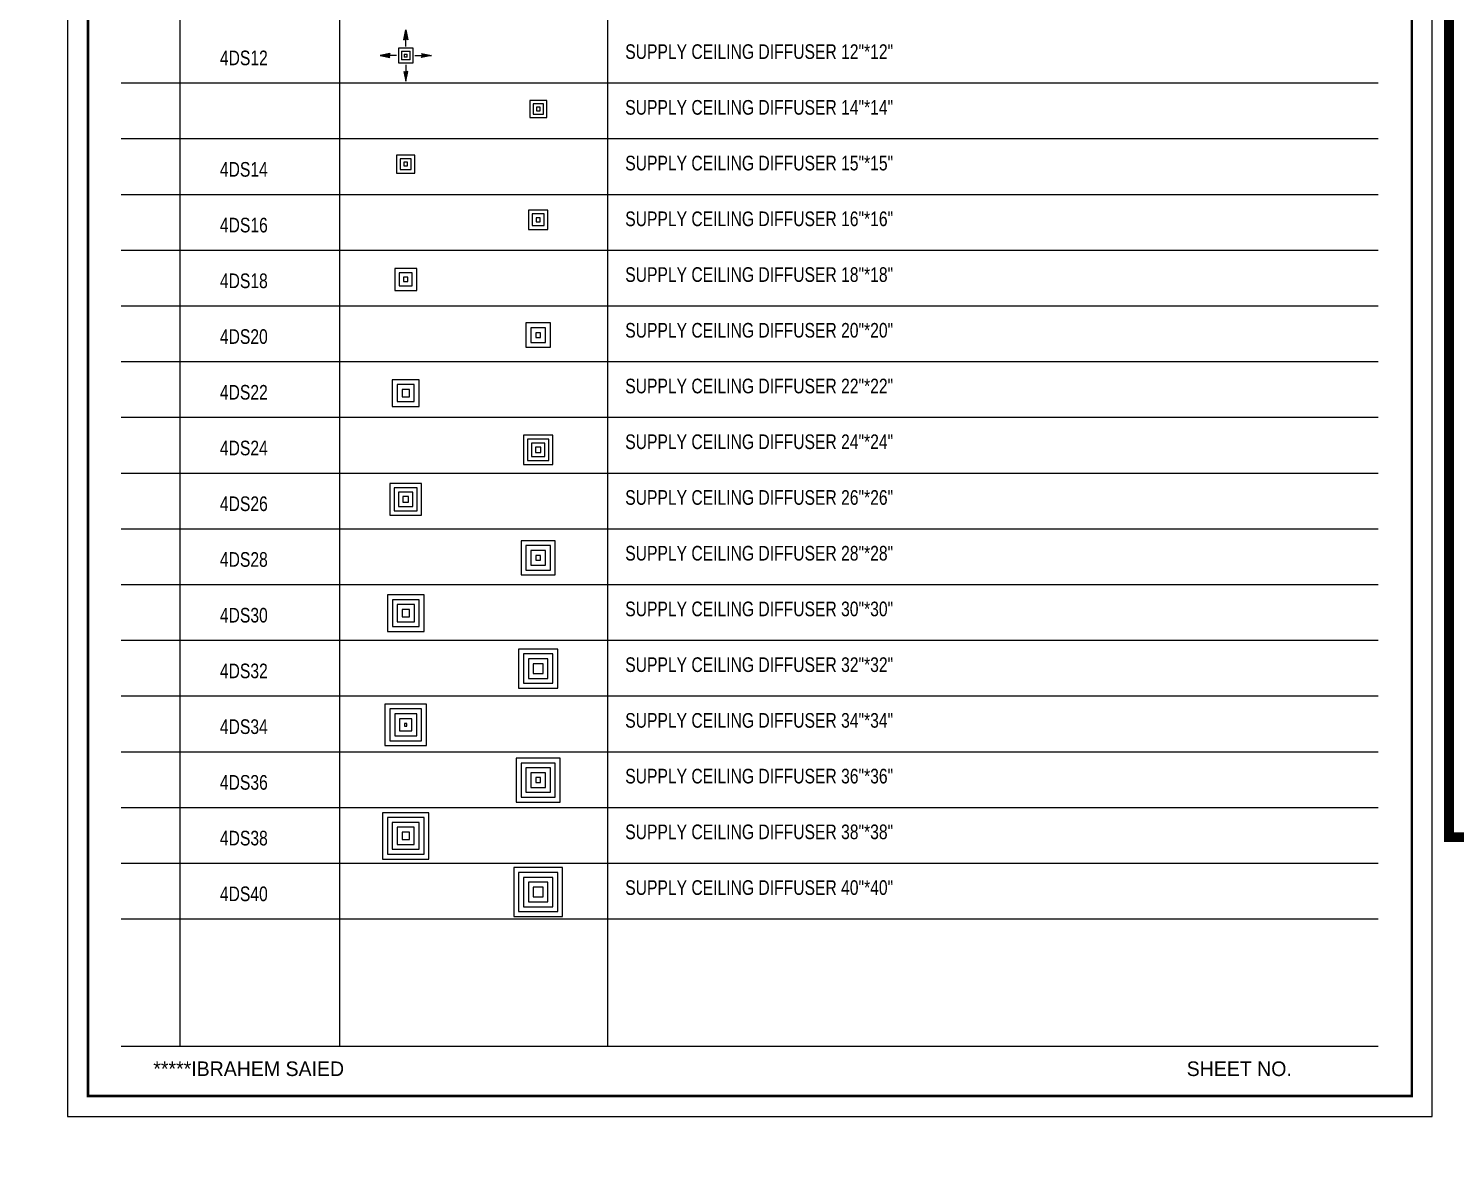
# Model space of a CAD drawing. Header units: millimetres. Extents: x -21221 to 1625077, y -149981 to 356550.
# Drawn here: x 264460 to 293697, y 166401 to 189580 of the extents above; entities that cross this region are included whole.
import ezdxf
from ezdxf.enums import TextEntityAlignment as Align

# ---------------------------------------------------------------- set-up
doc = ezdxf.new("R2010")
doc.units = ezdxf.units.MM
doc.header["$LTSCALE"] = 1000
doc.header["$MEASUREMENT"] = 0
doc.layers.get('0').update_dxf_attribs({"linetype": 'CONTINUOUS'})
for name, color, linetype in [('12- EQUIPMENT HVAC', 12, 'CONTINUOUS'), ('150-FRAM-PLAN-0-2', 150, 'CONTINUOUS'), ('200-FRAME-PLAN-1-0-0-6', 200, 'CONTINUOUS'), ('3-SUPPLY-DUCT', 3, 'CONTINUOUS'), ('4-TEXT-HVAC', 4, 'CONTINUOUS'), ('40-REFERENCE-DRAWINGS-0-35', 40, 'CONTINUOUS'), ('70-FRAM-DETAIL-0-45', 70, 'CONTINUOUS')]:
    doc.layers.add(name, color=color, linetype=linetype)
doc.styles.add('STENCIL', font='stencil.shx')
doc.styles.add('style2', font='stencil.shx')

# ---------------------------------------------------------------- blocks, each defined once
blk = doc.blocks.new('4DS12')
at = {"color": 13}
for p, q in [((-40, 325), (0, 525)), ((-40, 325), (0, 342)), ((0, 188), (0, 525)), ((0, 525), (40, 325)), ((40, 325), (0, 342)), ((-325, 40), (-525, 0)), ((-188, 0), (-525, 0)), ((-525, 0), (-325, -40)), ((-325, 40), (-342, 0)), ((-325, -40), (-342, 0)), ((-90, 90), (-90, -90)), ((-90, 90), (90, 90)), ((-30, 30), (-30, -30)), ((-30, 30), (30, 30)), ((30, -30), (30, 30)), ((90, -90), (90, 90)), ((188, 0), (525, 0)), ((325, 40), (525, 0)), ((325, 40), (342, 0)), ((325, -40), (342, 0)), ((525, 0), (325, -40)), ((90, -90), (-90, -90)), ((30, -30), (-30, -30)), ((0, -188), (0, -525)), ((-40, -325), (0, -525)), ((-40, -325), (0, -342)), ((40, -325), (0, -342)), ((0, -525), (40, -325))]:
    blk.add_line(p, q, dxfattribs=at)
at = {"color": 12}
blk.add_lwpolyline([(-150, -150), (150, -150), (150, 150), (-150, 150)], close=True, dxfattribs=at)
at = {"color": 13}
for points in [[(-40, 325), (0, 342), (0, 525)], [(40, 325), (0, 342), (0, 525)], [(-325, 40), (-342, 0), (-525, 0)], [(-325, -40), (-342, 0), (-525, 0)], [(325, 40), (342, 0), (525, 0)], [(325, -40), (342, 0), (525, 0)], [(-40, -325), (0, -342), (0, -525)], [(40, -325), (0, -342), (0, -525)]]:
    blk.add_solid(points, dxfattribs=at)
blk = doc.blocks.new('4DS16')
at = {"color": 13}
for points in [[(0, 657, 0, 89.8, 0), (0, 438, 0, 0, 0), (0, 244, 0, 0, 0)], [(-657, 0, 0, 89.8, 0), (-438, 0, 0, 0, 0), (-244, 0, 0, 0, 0)], [(657, 0, 0, 89.8, 0), (438, 0, 0, 0, 0), (244, 0, 0, 0, 0)], [(0, -657, 0, 89.8, 0), (0, -438, 0, 0, 0), (0, -244, 0, 0, 0)]]:
    blk.add_lwpolyline(points, format="xyseb", dxfattribs=at)
at = {"color": 12}
blk.add_lwpolyline([(-200, -200), (200, -200), (200, 200), (-200, 200)], close=True, dxfattribs=at)
at = {"color": 13}
for points in [[(-120, -120), (120, -120), (120, 120), (-120, 120)], [(-40, -40), (40, -40), (40, 40), (-40, 40)]]:
    blk.add_lwpolyline(points, close=True, dxfattribs=at)
blk = doc.blocks.new('4DS18')
at = {"color": 13}
for points in [[(0, 682, 0, 89.8, 0), (0, 463, 0, 0, 0), (0, 269, 0, 0, 0)], [(-682, 0, 0, 89.8, 0), (-463, 0, 0, 0, 0), (-269, 0, 0, 0, 0)], [(682, 0, 0, 89.8, 0), (463, 0, 0, 0, 0), (269, 0, 0, 0, 0)], [(0, -682, 0, 89.8, 0), (0, -463, 0, 0, 0), (0, -269, 0, 0, 0)]]:
    blk.add_lwpolyline(points, format="xyseb", dxfattribs=at)
at = {"color": 12}
blk.add_lwpolyline([(-225, -225), (225, -225), (225, 225), (-225, 225)], close=True, dxfattribs=at)
at = {"color": 13}
for points in [[(-135, -135), (135, -135), (135, 135), (-135, 135)], [(-45, -45), (45, -45), (45, 45), (-45, 45)]]:
    blk.add_lwpolyline(points, close=True, dxfattribs=at)
blk = doc.blocks.new('4DS20')
at = {"color": 13}
for points in [[(0, 784, 0, 105, 0), (0, 528, 0, 0, 0), (0, 301, 0, 0, 0)], [(-784, 0, 0, 105, 0), (-528, 0, 0, 0, 0), (-301, 0, 0, 0, 0)], [(784, 0, 0, 105, 0), (528, 0, 0, 0, 0), (301, 0, 0, 0, 0)], [(0, -784, 0, 105, 0), (0, -528, 0, 0, 0), (0, -301, 0, 0, 0)]]:
    blk.add_lwpolyline(points, format="xyseb", dxfattribs=at)
at = {"color": 12}
blk.add_lwpolyline([(-250, -250), (250, -250), (250, 250), (-250, 250)], close=True, dxfattribs=at)
at = {"color": 13}
for points in [[(-150, -150), (150, -150), (150, 150), (-150, 150)], [(-50, -50), (50, -50), (50, 50), (-50, 50)]]:
    blk.add_lwpolyline(points, close=True, dxfattribs=at)
blk = doc.blocks.new('4DS22')
at = {"color": 13}
for points in [[(0, 875, 0, 118, 0), (0, 588, 0, 0, 0), (0, 332, 0, 0, 0)], [(-875, 0, 0, 118, 0), (-588, 0, 0, 0, 0), (-332, 0, 0, 0, 0)], [(875, 0, 0, 118, 0), (588, 0, 0, 0, 0), (332, 0, 0, 0, 0)], [(0, -875, 0, 118, 0), (0, -588, 0, 0, 0), (0, -332, 0, 0, 0)]]:
    blk.add_lwpolyline(points, format="xyseb", dxfattribs=at)
at = {"color": 12}
blk.add_lwpolyline([(-275, -275), (275, -275), (275, 275), (-275, 275)], close=True, dxfattribs=at)
at = {"color": 13}
for points in [[(-175, -175), (175, -175), (175, 175), (-175, 175)], [(-75, -75), (75, -75), (75, 75), (-75, 75)]]:
    blk.add_lwpolyline(points, close=True, dxfattribs=at)
blk = doc.blocks.new('4DS24')
at = {"color": 13}
for points in [[(0, 967, 0, 131, 0), (0, 648, 0, 0, 0), (0, 364, 0, 0, 0)], [(-967, 0, 0, 131, 0), (-648, 0, 0, 0, 0), (-364, 0, 0, 0, 0)], [(967, 0, 0, 131, 0), (648, 0, 0, 0, 0), (364, 0, 0, 0, 0)], [(0, -967, 0, 131, 0), (0, -648, 0, 0, 0), (0, -364, 0, 0, 0)]]:
    blk.add_lwpolyline(points, format="xyseb", dxfattribs=at)
at = {"color": 12}
blk.add_lwpolyline([(-300, -300), (300, -300), (300, 300), (-300, 300)], close=True, dxfattribs=at)
at = {"color": 13}
for points in [[(-218, -218), (218, -218), (218, 218), (-218, 218)], [(-136, -136), (136, -136), (136, 136), (-136, 136)], [(-55, -55), (55, -55), (55, 55), (-55, 55)]]:
    blk.add_lwpolyline(points, close=True, dxfattribs=at)
blk = doc.blocks.new('4DS26')
at = {"color": 13}
for points in [[(0, 992, 0, 131, 0), (0, 673, 0, 0, 0), (0, 389, 0, 0, 0)], [(-992, 0, 0, 131, 0), (-673, 0, 0, 0, 0), (-389, 0, 0, 0, 0)], [(992, 0, 0, 131, 0), (673, 0, 0, 0, 0), (389, 0, 0, 0, 0)], [(0, -992, 0, 131, 0), (0, -673, 0, 0, 0), (0, -389, 0, 0, 0)]]:
    blk.add_lwpolyline(points, format="xyseb", dxfattribs=at)
at = {"color": 12}
blk.add_lwpolyline([(-325, -325), (325, -325), (325, 325), (-325, 325)], close=True, dxfattribs=at)
at = {"color": 13}
for points in [[(-236, -236), (236, -236), (236, 236), (-236, 236)], [(-148, -148), (148, -148), (148, 148), (-148, 148)], [(-59, -59), (59, -59), (59, 59), (-59, 59)]]:
    blk.add_lwpolyline(points, close=True, dxfattribs=at)
blk = doc.blocks.new('4DS28')
at = {"color": 13}
for points in [[(0, 950, 0, 118, 0), (0, 663, 0, 0, 0), (0, 407, 0, 0, 0)], [(-950, 0, 0, 118, 0), (-663, 0, 0, 0, 0), (-407, 0, 0, 0, 0)], [(950, 0, 0, 118, 0), (663, 0, 0, 0, 0), (407, 0, 0, 0, 0)], [(0, -950, 0, 118, 0), (0, -663, 0, 0, 0), (0, -407, 0, 0, 0)]]:
    blk.add_lwpolyline(points, format="xyseb", dxfattribs=at)
at = {"color": 12}
blk.add_lwpolyline([(-350, -350), (350, -350), (350, 350), (-350, 350)], close=True, dxfattribs=at)
at = {"color": 13}
for points in [[(-250, -250), (250, -250), (250, 250), (-250, 250)], [(-150, -150), (150, -150), (150, 150), (-150, 150)], [(-50, -50), (50, -50), (50, 50), (-50, 50)]]:
    blk.add_lwpolyline(points, close=True, dxfattribs=at)
blk = doc.blocks.new('4DS30')
at = {"color": 13}
for points in [[(0, 925, 0, 108, 0), (0, 662, 0, 0, 0), (0, 428, 0, 0, 0)], [(-925, 0, 0, 108, 0), (-662, 0, 0, 0, 0), (-428, 0, 0, 0, 0)], [(925, 0, 0, 108, 0), (662, 0, 0, 0, 0), (428, 0, 0, 0, 0)], [(0, -925, 0, 108, 0), (0, -662, 0, 0, 0), (0, -428, 0, 0, 0)]]:
    blk.add_lwpolyline(points, format="xyseb", dxfattribs=at)
at = {"color": 12}
blk.add_lwpolyline([(-375, -375), (375, -375), (375, 375), (-375, 375)], close=True, dxfattribs=at)
at = {"color": 13}
for points in [[(-275, -275), (275, -275), (275, 275), (-275, 275)], [(-175, -175), (175, -175), (175, 175), (-175, 175)], [(-75, -75), (75, -75), (75, 75), (-75, 75)]]:
    blk.add_lwpolyline(points, close=True, dxfattribs=at)
blk = doc.blocks.new('4DS32')
at = {"color": 13}
for points in [[(0, 950, 0, 108, 0), (0, 687, 0, 0, 0), (0, 453, 0, 0, 0)], [(-950, 0, 0, 108, 0), (-687, 0, 0, 0, 0), (-453, 0, 0, 0, 0)], [(950, 0, 0, 108, 0), (687, 0, 0, 0, 0), (453, 0, 0, 0, 0)], [(0, -950, 0, 108, 0), (0, -687, 0, 0, 0), (0, -453, 0, 0, 0)]]:
    blk.add_lwpolyline(points, format="xyseb", dxfattribs=at)
at = {"color": 12}
blk.add_lwpolyline([(-400, -400), (400, -400), (400, 400), (-400, 400)], close=True, dxfattribs=at)
at = {"color": 13}
for points in [[(-300, -300), (300, -300), (300, 300), (-300, 300)], [(-200, -200), (200, -200), (200, 200), (-200, 200)], [(-100, -100), (100, -100), (100, 100), (-100, 100)]]:
    blk.add_lwpolyline(points, close=True, dxfattribs=at)
blk = doc.blocks.new('4DS34')
at = {"color": 13}
for points in [[(0, 975, 0, 108, 0), (0, 712, 0, 0, 0), (0, 478, 0, 0, 0)], [(-975, 0, 0, 108, 0), (-712, 0, 0, 0, 0), (-478, 0, 0, 0, 0)], [(975, 0, 0, 108, 0), (712, 0, 0, 0, 0), (478, 0, 0, 0, 0)], [(0, -975, 0, 108, 0), (0, -712, 0, 0, 0), (0, -478, 0, 0, 0)]]:
    blk.add_lwpolyline(points, format="xyseb", dxfattribs=at)
at = {"color": 12}
blk.add_lwpolyline([(-425, -425), (425, -425), (425, 425), (-425, 425)], close=True, dxfattribs=at)
at = {"color": 13}
for points in [[(-325, -325), (325, -325), (325, 325), (-325, 325)], [(-225, -225), (225, -225), (225, 225), (-225, 225)], [(-125, -125), (125, -125), (125, 125), (-125, 125)], [(-25, -25), (25, -25), (25, 25), (-25, 25)]]:
    blk.add_lwpolyline(points, close=True, dxfattribs=at)
blk = doc.blocks.new('4DS36')
at = {"color": 13}
for points in [[(0, 961, 0, 100, 0), (0, 716, 0, 0, 0), (0, 499, 0, 0, 0)], [(-961, 0, 0, 100, 0), (-716, 0, 0, 0, 0), (-499, 0, 0, 0, 0)], [(961, 0, 0, 100, 0), (716, 0, 0, 0, 0), (499, 0, 0, 0, 0)], [(0, -961, 0, 100, 0), (0, -716, 0, 0, 0), (0, -499, 0, 0, 0)]]:
    blk.add_lwpolyline(points, format="xyseb", dxfattribs=at)
at = {"color": 12}
blk.add_lwpolyline([(-450, -450), (450, -450), (450, 450), (-450, 450)], close=True, dxfattribs=at)
at = {"color": 13}
for points in [[(-350, -350), (350, -350), (350, 350), (-350, 350)], [(-250, -250), (250, -250), (250, 250), (-250, 250)], [(-150, -150), (150, -150), (150, 150), (-150, 150)], [(-50, -50), (50, -50), (50, 50), (-50, 50)]]:
    blk.add_lwpolyline(points, close=True, dxfattribs=at)
blk = doc.blocks.new('4DS38')
at = {"color": 13}
for points in [[(0, 952, 0, 93.6, 0), (0, 724, 0, 0, 0), (0, 521, 0, 0, 0)], [(-952, 0, 0, 93.6, 0), (-724, 0, 0, 0, 0), (-521, 0, 0, 0, 0)], [(952, 0, 0, 93.6, 0), (724, 0, 0, 0, 0), (521, 0, 0, 0, 0)], [(0, -952, 0, 93.6, 0), (0, -724, 0, 0, 0), (0, -521, 0, 0, 0)]]:
    blk.add_lwpolyline(points, format="xyseb", dxfattribs=at)
at = {"color": 12}
blk.add_lwpolyline([(-475, -475), (475, -475), (475, 475), (-475, 475)], close=True, dxfattribs=at)
at = {"color": 13}
for points in [[(-375, -375), (375, -375), (375, 375), (-375, 375)], [(-275, -275), (275, -275), (275, 275), (-275, 275)], [(-175, -175), (175, -175), (175, 175), (-175, 175)], [(-75, -75), (75, -75), (75, 75), (-75, 75)]]:
    blk.add_lwpolyline(points, close=True, dxfattribs=at)
blk = doc.blocks.new('4DS40')
at = {"color": 13}
for points in [[(0, 1007, 0, 99.5, 0), (0, 764, 0, 0, 0), (0, 548, 0, 0, 0)], [(-1007, 0, 0, 99.5, 0), (-764, 0, 0, 0, 0), (-548, 0, 0, 0, 0)], [(1007, 0, 0, 99.5, 0), (764, 0, 0, 0, 0), (548, 0, 0, 0, 0)], [(0, -1007, 0, 99.5, 0), (0, -764, 0, 0, 0), (0, -548, 0, 0, 0)]]:
    blk.add_lwpolyline(points, format="xyseb", dxfattribs=at)
at = {"color": 12}
blk.add_lwpolyline([(-500, -500), (500, -500), (500, 500), (-500, 500)], close=True, dxfattribs=at)
at = {"color": 13}
for points in [[(-400, -400), (400, -400), (400, 400), (-400, 400)], [(-300, -300), (300, -300), (300, 300), (-300, 300)], [(-200, -200), (200, -200), (200, 200), (-200, 200)], [(-100, -100), (100, -100), (100, 100), (-100, 100)]]:
    blk.add_lwpolyline(points, close=True, dxfattribs=at)
blk = doc.blocks.new('4DS15')
at = {"color": 13}
for points in [[(0, 677, 0, 96.2, 0), (0, 443, 0, 0, 0), (0, 234, 0, 0, 0)], [(-677, 0, 0, 96.2, 0), (-443, 0, 0, 0, 0), (-234, 0, 0, 0, 0)], [(677, 0, 0, 96.2, 0), (443, 0, 0, 0, 0), (234, 0, 0, 0, 0)], [(0, -677, 0, 96.2, 0), (0, -443, 0, 0, 0), (0, -234, 0, 0, 0)]]:
    blk.add_lwpolyline(points, format="xyseb", dxfattribs=at)
at = {"color": 12}
blk.add_lwpolyline([(-187, -187), (187, -187), (187, 187), (-187, 187)], close=True, dxfattribs=at)
at = {"color": 13}
for points in [[(-112, -112), (112, -112), (112, 112), (-112, 112)], [(-37, -37), (37, -37), (37, 37), (-37, 37)]]:
    blk.add_lwpolyline(points, close=True, dxfattribs=at)
blk = doc.blocks.new('4DS14')
at = {"color": 13}
for points in [[(0, 632, 0, 89.8, 0), (0, 413, 0, 0, 0), (0, 219, 0, 0, 0)], [(-632, 0, 0, 89.8, 0), (-413, 0, 0, 0, 0), (-219, 0, 0, 0, 0)], [(632, 0, 0, 89.8, 0), (413, 0, 0, 0, 0), (219, 0, 0, 0, 0)], [(0, -632, 0, 89.8, 0), (0, -413, 0, 0, 0), (0, -219, 0, 0, 0)]]:
    blk.add_lwpolyline(points, format="xyseb", dxfattribs=at)
at = {"color": 12}
blk.add_lwpolyline([(-175, -175), (175, -175), (175, 175), (-175, 175)], close=True, dxfattribs=at)
at = {"color": 13}
for points in [[(-105, -105), (105, -105), (105, 105), (-105, 105)], [(-35, -35), (35, -35), (35, 35), (-35, 35)]]:
    blk.add_lwpolyline(points, close=True, dxfattribs=at)

msp = doc.modelspace()

# ---------------------------------------------------------------- linework, layer by layer
at = {"layer": '12- EQUIPMENT HVAC', "color": 212, "const_width": 200}
msp.add_lwpolyline([(314609.5, 173022.5), (293564.5, 173022.5), (293564.5, 208160), (234848.5, 208160), (234848.5, 124323.5), (314609.5, 124323.5), (314609.5, 173022.5)], dxfattribs=at)
at = {"layer": '150-FRAM-PLAN-0-2'}
msp.add_lwpolyline([(293221.4, 207469), (265259.9, 207469), (265259.9, 167303.3), (293221.4, 167303.3)], close=True, dxfattribs=at)
at = {"layer": '200-FRAME-PLAN-1-0-0-6', "const_width": 52.3}
msp.add_lwpolyline([(292802.7, 207050.4), (265678.5, 207050.4), (265678.5, 167721.9), (292802.7, 167721.9)], close=True, dxfattribs=at)
at = {"layer": '70-FRAM-DETAIL-0-45'}
for p, q in [((267556.9, 196209), (267556.9, 168740.1)), ((270836, 168740.1), (270836, 196209)), ((276329.8, 168740.1), (276329.8, 196209)), ((266361.6, 168740.1), (292113.1, 168740.1))]:
    msp.add_line(p, q, dxfattribs=at)
at = {"layer": '70-FRAM-DETAIL-0-45', "color": 9}
for p, q in [((266361.6, 188466.7), (292113.1, 188466.7)), ((266361.6, 187325.4), (292113.1, 187325.4)), ((266361.6, 186184.2), (292113.1, 186184.2)), ((266361.6, 185042.9), (292113.1, 185042.9)), ((266361.6, 183901.6), (292113.1, 183901.6)), ((266361.6, 182760.4), (292113.1, 182760.4)), ((266361.6, 181619.1), (292113.1, 181619.1)), ((266361.6, 180477.8), (292113.1, 180477.8)), ((266361.6, 179336.6), (292113.1, 179336.6)), ((266361.6, 178195.3), (292113.1, 178195.3)), ((266361.6, 177054), (292113.1, 177054)), ((266361.6, 175912.8), (292113.1, 175912.8)), ((266361.6, 174771.5), (292113.1, 174771.5)), ((266361.6, 173630.2), (292113.1, 173630.2)), ((266361.6, 172489), (292113.1, 172489)), ((266361.6, 171347.7), (292113.1, 171347.7))]:
    msp.add_line(p, q, dxfattribs=at)

# ---------------------------------------------------------------- block references
at = {"layer": '150-FRAM-PLAN-0-2'}
for name, p in [('4DS14', (274906.4, 187932.4)), ('4DS15', (272188.6, 186803.5))]:
    msp.add_blockref(name, p, dxfattribs=at)
at = {"layer": '3-SUPPLY-DUCT'}
for name, p in [('4DS12', (272188.6, 189027.1)), ('4DS16', (274902.4, 185664)), ('4DS18', (272188.6, 184443.5)), ('4DS20', (274902.4, 183302.2)), ('4DS22', (272188.6, 182114.3)), ('4DS24', (274902.4, 180950.4)), ('4DS26', (272188.6, 179938.8)), ('4DS28', (274902.4, 178740.8)), ('4DS30', (272191.5, 177607.2)), ('4DS32', (274902.4, 176472)), ('4DS34', (272188.6, 175321.3)), ('4DS36', (274902.4, 174189.5)), ('4DS38', (272188.6, 173047.6)), ('4DS40', (274902.4, 171897.6))]:
    msp.add_blockref(name, p, dxfattribs=at)

# ---------------------------------------------------------------- texts
at = {"layer": '4-TEXT-HVAC', "color": 4, "style": 'style2', "width": 0.8}
for s, p in [('SUPPLY CEILING DIFFUSER 12"*12"', (276686.1, 188957.5)), ('4DS12', (268380.8, 188829.2)), ('SUPPLY CEILING DIFFUSER 14"*14"', (276686.1, 187816.2)), ('4DS14', (268380.8, 186546.7)), ('SUPPLY CEILING DIFFUSER 15"*15"', (276686.1, 186675)), ('4DS16', (268380.8, 185405.4)), ('SUPPLY CEILING DIFFUSER 16"*16"', (276686.1, 185533.7)), ('4DS18', (268380.8, 184264.2)), ('SUPPLY CEILING DIFFUSER 18"*18"', (276686.1, 184392.5)), ('4DS20', (268380.8, 183122.9)), ('SUPPLY CEILING DIFFUSER 20"*20"', (276686.1, 183251.2)), ('4DS22', (268380.8, 181981.6)), ('SUPPLY CEILING DIFFUSER 22"*22"', (276686.1, 182109.9)), ('SUPPLY CEILING DIFFUSER 24"*24"', (276686.1, 180968.7)), ('4DS24', (268380.8, 180840.4)), ('SUPPLY CEILING DIFFUSER 26"*26"', (276686.1, 179827.4)), ('4DS26', (268380.8, 179699.1)), ('SUPPLY CEILING DIFFUSER 28"*28"', (276686.1, 178686.1)), ('4DS28', (268380.8, 178557.9)), ('SUPPLY CEILING DIFFUSER 30"*30"', (276686.1, 177544.9)), ('4DS30', (268380.8, 177416.6)), ('SUPPLY CEILING DIFFUSER 32"*32"', (276686.1, 176403.6)), ('4DS32', (268380.8, 176275.3)), ('4DS34', (268380.8, 175134.1)), ('SUPPLY CEILING DIFFUSER 34"*34"', (276686.1, 175262.3)), ('4DS36', (268380.8, 173992.8)), ('SUPPLY CEILING DIFFUSER 36"*36"', (276686.1, 174121.1)), ('4DS38', (268380.8, 172851.5)), ('SUPPLY CEILING DIFFUSER 38"*38"', (276686.1, 172979.8)), ('4DS40', (268380.8, 171710.3)), ('SUPPLY CEILING DIFFUSER 40"*40"', (276686.1, 171838.5))]:
    msp.add_text(s, height=300, dxfattribs=at).set_placement(p)
at = {"layer": '40-REFERENCE-DRAWINGS-0-35', "lineweight": 35, "style": 'STENCIL'}
for s, height, p in [('*****IBRAHEM SAIED', 298.828, (268971.2, 168278.7)), ('SHEET NO.', 298.83, (289267, 168278.7))]:
    msp.add_text(s, height=height, dxfattribs=at).set_placement(p, align=Align.MIDDLE)

doc.saveas('drawing.dxf')
